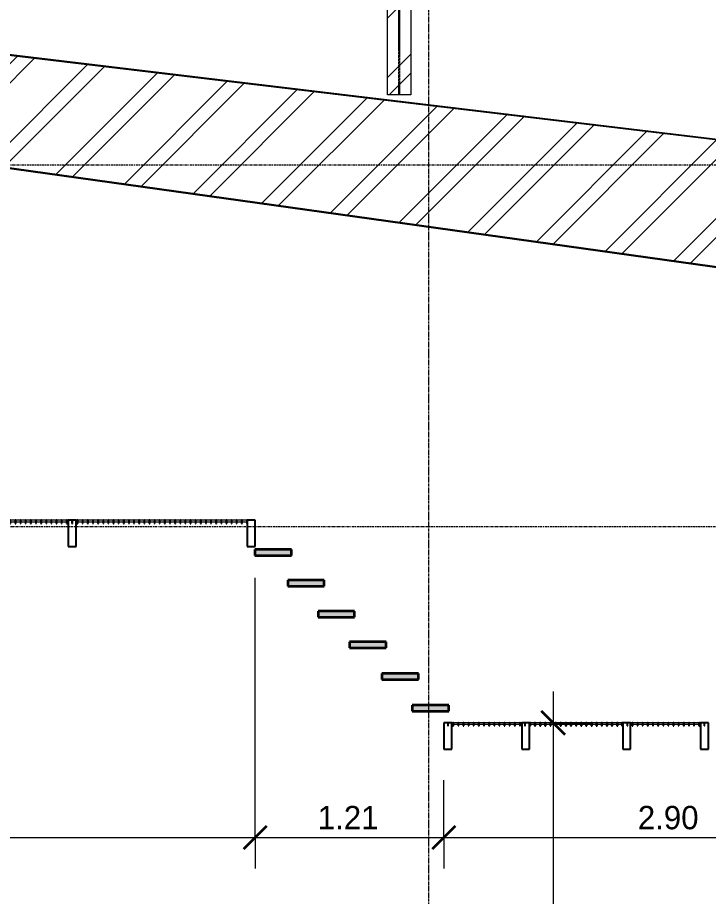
# Model space of a CAD drawing. Header units: centimetres. Extents: x -6646 to 16699, y -115 to 1717.
# Drawn here: x -4033 to -3589, y 608 to 1172 of the extents above; entities that cross this region are included whole.
import ezdxf

# ---------------------------------------------------------------- set-up
doc = ezdxf.new("R2010")
doc.units = ezdxf.units.CM
for name, pattern in [('Centre', [3.175, 0.635, -0.475, 1.59, -0.475]), ('Grid Line', [2.2225, 1.27, -0.3175, 0.3175, -0.3175]), ('Oculto', [0.714375, 0.47625, -0.238125])]:
    doc.linetypes.add(name, pattern=pattern)
for name, color, linetype, lineweight in [('A-ANNO-DIMS', 7, 'Continuous', 9), ('A-ANNO-DIMS-100', 7, 'Continuous', 9), ('A-FLOR-LEVL', 7, 'Continuous', 9), ('A-GENM', 7, 'Continuous', 9), ('S-BEAM', 7, 'Continuous', 9), ('S-COLS', 7, 'Continuous', 9), ('S-GRID', 7, 'Continuous', 9), ('S-STRS', 7, 'Continuous', 9)]:
    doc.layers.add(name, color=color, linetype=linetype, lineweight=lineweight)
doc.styles.add('Century Gothic_1', font='GOTHIC.TTF', dxfattribs={"height": 15})
doc.dimstyles.new('FCA_N_Cotas_E100', dxfattribs={"dimscale": 30.48, "dimtxt": 15.662524, "dimasz": 0.492126, "dimexe": 0.656168, "dimexo": 0.656168, "dimgap": 0.032808, "dimtad": 1, "dimlfac": 0.01, "dimrnd": 0.01, "dimzin": 0, "dimdsep": 46, "dimtxsty": 'Century Gothic_1', "dimblk1": 'OBLIQUE', "dimblk2": 'OBLIQUE', "dimsah": 1, "dimcen": 0.09, "dimdle": 0.656168, "dimadec": 3, "dimazin": 2, "dimtfac": 1, "dimtdec": 4, "dimtix": 1, "dimtmove": 0, "dimatfit": 3, "dimfxl": 1, "dimtvp": 1, "dimtolj": 1, "dimtzin": 0, "dimarcsym": 2})
pattern_1 = [(45, (0, 0), (-25.14472, 25.14472), []), (45, (0, 38.1), (-25.14472, 25.14472), [])]

# ---------------------------------------------------------------- blocks, each defined once
blk = doc.blocks.new('UC-Perfil universal-Pilar - 150 x 250-1718270-Elevación Eje 20')
at = {"layer": 'S-COLS', "true_color": 0xc0c0c0}
h = blk.add_hatch(dxfattribs=at)
h.set_pattern_fill('FP_8', color=9, style=0, pattern_type=2)
h.set_pattern_definition(pattern_1)
h.paths.add_polyline_path([(-3794.75, 1122.53), (-3779.75, 1122.53), (-3779.75, 1334.53), (-3794.75, 1334.53), (-3794.75, 1148.21)])
at = {"layer": 'S-COLS'}
for p, q in [((-3794.75, 1122.53), (-3794.75, 1334.53)), ((-3779.75, 1334.53), (-3794.75, 1334.53)), ((-3779.75, 1334.53), (-3779.75, 1122.53)), ((-3779.75, 1122.53), (-3794.75, 1122.53))]:
    blk.add_line(p, q, dxfattribs=at)
at = {"layer": 'S-COLS', "linetype": 'Oculto'}
for p, q in [((-3787.65, 1334.53), (-3787.65, 1122.53)), ((-3786.86, 1122.53), (-3786.86, 1334.53))]:
    blk.add_line(p, q, dxfattribs=at)
blk = doc.blocks.new('M_RVR_Grating - 1_12 x 1_00-V4-Elevación Eje 20')
at = {"layer": 'A-GENM', "lineweight": 25}
for p, q in [((-3703.51, 719.31), (-3708.51, 719.31)), ((-3708.51, 719.31), (-3708.51, 702.31)), ((-3703.21, 719.31), (-3703.51, 719.31)), ((-3703.51, 719.31), (-3703.51, 717.21)), ((-3703.51, 702.31), (-3703.51, 719.31)), ((-3703.51, 717.21), (-3703.21, 717.21)), ((-3703.21, 717.21), (-3703.21, 719.31)), ((-3699.91, 719.31), (-3700.21, 719.31)), ((-3700.21, 719.31), (-3700.21, 717.21)), ((-3700.21, 717.21), (-3699.91, 717.21)), ((-3699.91, 717.21), (-3699.91, 719.31)), ((-3696.61, 719.31), (-3696.91, 719.31)), ((-3696.91, 719.31), (-3696.91, 717.21)), ((-3696.91, 717.21), (-3696.61, 717.21)), ((-3696.61, 717.21), (-3696.61, 719.31)), ((-3693.31, 719.31), (-3693.61, 719.31)), ((-3693.61, 719.31), (-3693.61, 717.21)), ((-3693.61, 717.21), (-3693.31, 717.21)), ((-3693.31, 717.21), (-3693.31, 719.31)), ((-3690.01, 719.31), (-3690.31, 719.31)), ((-3690.31, 719.31), (-3690.31, 717.21)), ((-3690.31, 717.21), (-3690.01, 717.21)), ((-3690.01, 717.21), (-3690.01, 719.31)), ((-3686.71, 719.31), (-3687.01, 719.31)), ((-3687.01, 719.31), (-3687.01, 717.21)), ((-3687.01, 717.21), (-3686.71, 717.21)), ((-3686.71, 717.21), (-3686.71, 719.31)), ((-3683.41, 719.31), (-3683.71, 719.31)), ((-3683.71, 719.31), (-3683.71, 717.21)), ((-3683.71, 717.21), (-3683.41, 717.21)), ((-3683.41, 717.21), (-3683.41, 719.31)), ((-3680.11, 719.31), (-3680.41, 719.31)), ((-3680.41, 719.31), (-3680.41, 717.21)), ((-3680.41, 717.21), (-3680.11, 717.21)), ((-3680.11, 717.21), (-3680.11, 719.31)), ((-3676.81, 719.31), (-3677.11, 719.31)), ((-3677.11, 719.31), (-3677.11, 717.21)), ((-3677.11, 717.21), (-3676.81, 717.21)), ((-3676.81, 717.21), (-3676.81, 719.31)), ((-3673.51, 719.31), (-3673.81, 719.31)), ((-3673.81, 719.31), (-3673.81, 717.21)), ((-3673.81, 717.21), (-3673.51, 717.21)), ((-3673.51, 717.21), (-3673.51, 719.31)), ((-3670.21, 719.31), (-3670.51, 719.31)), ((-3670.51, 719.31), (-3670.51, 717.21)), ((-3670.51, 717.21), (-3670.21, 717.21)), ((-3670.21, 717.21), (-3670.21, 719.31)), ((-3666.91, 719.31), (-3667.21, 719.31)), ((-3667.21, 719.31), (-3667.21, 717.21)), ((-3667.21, 717.21), (-3666.91, 717.21)), ((-3666.91, 717.21), (-3666.91, 719.31)), ((-3663.61, 719.31), (-3663.91, 719.31)), ((-3663.91, 719.31), (-3663.91, 717.21)), ((-3663.91, 717.21), (-3663.61, 717.21)), ((-3663.61, 717.21), (-3663.61, 719.31)), ((-3660.31, 719.31), (-3660.61, 719.31)), ((-3660.61, 719.31), (-3660.61, 717.21)), ((-3660.61, 717.21), (-3660.31, 717.21)), ((-3660.31, 717.21), (-3660.31, 719.31)), ((-3657.01, 719.31), (-3657.31, 719.31)), ((-3657.31, 719.31), (-3657.31, 717.21)), ((-3657.31, 717.21), (-3657.01, 717.21)), ((-3657.01, 717.21), (-3657.01, 719.31)), ((-3653.71, 719.31), (-3654.01, 719.31)), ((-3654.01, 719.31), (-3654.01, 717.21)), ((-3654.01, 717.21), (-3653.71, 717.21)), ((-3653.71, 717.21), (-3653.71, 719.31)), ((-3650.41, 719.31), (-3650.71, 719.31)), ((-3650.71, 719.31), (-3650.71, 717.21)), ((-3650.71, 717.21), (-3650.41, 717.21)), ((-3650.41, 717.21), (-3650.41, 719.31)), ((-3647.11, 719.31), (-3647.41, 719.31)), ((-3647.41, 719.31), (-3647.41, 717.21)), ((-3647.41, 717.21), (-3647.11, 717.21)), ((-3647.11, 717.21), (-3647.11, 719.31)), ((-3643.81, 719.31), (-3644.11, 719.31)), ((-3644.11, 719.31), (-3644.11, 717.21)), ((-3644.11, 717.21), (-3643.81, 717.21)), ((-3643.81, 717.21), (-3643.81, 719.31)), ((-3640.51, 719.31), (-3640.81, 719.31)), ((-3640.81, 719.31), (-3640.81, 717.21)), ((-3640.81, 717.21), (-3640.51, 717.21)), ((-3640.51, 717.21), (-3640.51, 719.31)), ((-3637.21, 719.31), (-3637.51, 719.31)), ((-3637.51, 719.31), (-3637.51, 717.21)), ((-3637.51, 717.21), (-3637.21, 717.21)), ((-3637.21, 717.21), (-3637.21, 719.31)), ((-3633.91, 719.31), (-3634.21, 719.31)), ((-3634.21, 719.31), (-3634.21, 717.21)), ((-3634.21, 717.21), (-3633.91, 717.21)), ((-3633.91, 717.21), (-3633.91, 719.31)), ((-3630.61, 719.31), (-3630.91, 719.31)), ((-3630.91, 719.31), (-3630.91, 717.21)), ((-3630.91, 717.21), (-3630.61, 717.21)), ((-3630.61, 717.21), (-3630.61, 719.31)), ((-3627.31, 719.31), (-3627.61, 719.31)), ((-3627.61, 719.31), (-3627.61, 717.21)), ((-3627.61, 717.21), (-3627.31, 717.21)), ((-3627.31, 717.21), (-3627.31, 719.31)), ((-3624.01, 719.31), (-3624.31, 719.31)), ((-3624.31, 719.31), (-3624.31, 717.21)), ((-3624.31, 717.21), (-3624.01, 717.21)), ((-3624.01, 717.21), (-3624.01, 719.31)), ((-3620.71, 719.31), (-3621.01, 719.31)), ((-3621.01, 719.31), (-3621.01, 717.21)), ((-3621.01, 717.21), (-3620.71, 717.21)), ((-3620.71, 717.21), (-3620.71, 719.31)), ((-3617.41, 719.31), (-3617.71, 719.31)), ((-3617.71, 719.31), (-3617.71, 717.21)), ((-3617.71, 717.21), (-3617.41, 717.21)), ((-3617.41, 717.21), (-3617.41, 719.31)), ((-3614.11, 719.31), (-3614.41, 719.31)), ((-3614.41, 719.31), (-3614.41, 717.21)), ((-3614.41, 717.21), (-3614.11, 717.21)), ((-3614.11, 717.21), (-3614.11, 719.31)), ((-3610.81, 719.31), (-3611.11, 719.31)), ((-3611.11, 719.31), (-3611.11, 717.21)), ((-3611.11, 717.21), (-3610.81, 717.21)), ((-3610.81, 717.21), (-3610.81, 719.31)), ((-3607.51, 719.31), (-3607.81, 719.31)), ((-3607.81, 719.31), (-3607.81, 717.21)), ((-3607.81, 717.21), (-3607.51, 717.21)), ((-3607.51, 717.21), (-3607.51, 719.31)), ((-3604.21, 719.31), (-3604.51, 719.31)), ((-3604.51, 719.31), (-3604.51, 717.21)), ((-3604.51, 717.21), (-3604.21, 717.21)), ((-3604.21, 717.21), (-3604.21, 719.31)), ((-3600.91, 719.31), (-3601.21, 719.31)), ((-3601.21, 719.31), (-3601.21, 717.21)), ((-3601.21, 717.21), (-3600.91, 717.21)), ((-3600.91, 717.21), (-3600.91, 719.31)), ((-3597.61, 719.31), (-3597.91, 719.31)), ((-3597.91, 719.31), (-3597.91, 717.21)), ((-3597.91, 717.21), (-3597.61, 717.21)), ((-3597.61, 717.21), (-3597.61, 719.31)), ((-3594.31, 719.31), (-3594.61, 719.31)), ((-3594.61, 719.31), (-3594.61, 717.21)), ((-3594.61, 717.21), (-3594.31, 717.21)), ((-3594.31, 717.21), (-3594.31, 719.31)), ((-3588.51, 719.31), (-3593.51, 719.31)), ((-3593.51, 719.31), (-3593.51, 702.31)), ((-3591.01, 719.31), (-3591.31, 719.31)), ((-3591.31, 719.31), (-3591.31, 717.21)), ((-3591.31, 717.21), (-3591.01, 717.21)), ((-3591.01, 717.21), (-3591.01, 719.31)), ((-3588.51, 702.31), (-3588.51, 719.31)), ((-3708.51, 702.31), (-3703.51, 702.31)), ((-3593.51, 702.31), (-3588.51, 702.31))]:
    blk.add_line(p, q, dxfattribs=at)
at = {"layer": 'A-GENM', "color": 8, "true_color": 0x808080}
for p, q in [((-3700.21, 719.31), (-3702.91, 719.31)), ((-3702.91, 718.31), (-3700.21, 718.31)), ((-3696.91, 719.31), (-3699.61, 719.31)), ((-3699.61, 718.31), (-3696.91, 718.31)), ((-3693.61, 719.31), (-3696.31, 719.31)), ((-3696.31, 718.31), (-3693.61, 718.31)), ((-3690.31, 719.31), (-3693.01, 719.31)), ((-3693.01, 718.31), (-3690.31, 718.31)), ((-3687.01, 719.31), (-3689.71, 719.31)), ((-3689.71, 718.31), (-3687.01, 718.31)), ((-3683.71, 719.31), (-3686.41, 719.31)), ((-3686.41, 718.31), (-3683.71, 718.31)), ((-3680.41, 719.31), (-3683.11, 719.31)), ((-3683.11, 718.31), (-3680.41, 718.31)), ((-3677.11, 719.31), (-3679.81, 719.31)), ((-3679.81, 718.31), (-3677.11, 718.31)), ((-3673.81, 719.31), (-3676.51, 719.31)), ((-3676.51, 718.31), (-3673.81, 718.31)), ((-3670.51, 719.31), (-3673.21, 719.31)), ((-3673.21, 718.31), (-3670.51, 718.31)), ((-3667.21, 719.31), (-3669.91, 719.31)), ((-3669.91, 718.31), (-3667.21, 718.31)), ((-3663.91, 719.31), (-3666.61, 719.31)), ((-3666.61, 718.31), (-3663.91, 718.31)), ((-3660.61, 719.31), (-3663.31, 719.31)), ((-3663.31, 718.31), (-3660.61, 718.31)), ((-3657.31, 719.31), (-3660.01, 719.31)), ((-3660.01, 718.31), (-3657.31, 718.31)), ((-3654.01, 719.31), (-3656.71, 719.31)), ((-3656.71, 718.31), (-3654.01, 718.31)), ((-3650.71, 719.31), (-3653.41, 719.31)), ((-3653.41, 718.31), (-3650.71, 718.31)), ((-3647.41, 719.31), (-3650.11, 719.31)), ((-3650.11, 718.31), (-3647.41, 718.31)), ((-3644.11, 719.31), (-3646.81, 719.31)), ((-3646.81, 718.31), (-3644.11, 718.31)), ((-3637.51, 719.31), (-3638.51, 719.31)), ((-3638.51, 718.31), (-3637.51, 718.31)), ((-3634.21, 719.31), (-3637.21, 719.31)), ((-3637.21, 718.31), (-3634.21, 718.31)), ((-3630.91, 719.31), (-3633.91, 719.31)), ((-3633.91, 718.31), (-3630.91, 718.31)), ((-3627.61, 719.31), (-3630.61, 719.31)), ((-3630.61, 718.31), (-3627.61, 718.31)), ((-3624.31, 719.31), (-3627.31, 719.31)), ((-3627.31, 718.31), (-3624.31, 718.31)), ((-3621.01, 719.31), (-3624.01, 719.31)), ((-3624.01, 718.31), (-3621.01, 718.31)), ((-3617.71, 719.31), (-3620.71, 719.31)), ((-3620.71, 718.31), (-3617.71, 718.31)), ((-3614.41, 719.31), (-3617.41, 719.31)), ((-3617.41, 718.31), (-3614.41, 718.31)), ((-3611.11, 719.31), (-3614.11, 719.31)), ((-3614.11, 718.31), (-3611.11, 718.31)), ((-3607.81, 719.31), (-3610.81, 719.31)), ((-3610.81, 718.31), (-3607.81, 718.31)), ((-3604.51, 719.31), (-3607.51, 719.31)), ((-3607.51, 718.31), (-3604.51, 718.31)), ((-3601.21, 719.31), (-3604.21, 719.31)), ((-3604.21, 718.31), (-3601.21, 718.31)), ((-3597.91, 719.31), (-3600.91, 719.31)), ((-3600.91, 718.31), (-3597.91, 718.31)), ((-3594.61, 719.31), (-3597.61, 719.31)), ((-3597.61, 718.31), (-3594.61, 718.31)), ((-3593.51, 719.31), (-3594.31, 719.31)), ((-3594.31, 718.31), (-3593.51, 718.31))]:
    blk.add_line(p, q, dxfattribs=at)
blk = doc.blocks.new('M_RVR_Grating - 1_12 x 1_00-V5-Elevación Eje 20')
at = {"layer": 'A-GENM', "lineweight": 25}
for p, q in [((-3753.51, 719.31), (-3758.51, 719.31)), ((-3758.51, 719.31), (-3758.51, 702.31)), ((-3755.71, 719.31), (-3756.01, 719.31)), ((-3756.01, 719.31), (-3756.01, 717.21)), ((-3756.01, 717.21), (-3755.71, 717.21)), ((-3755.71, 717.21), (-3755.71, 719.31)), ((-3753.51, 702.31), (-3753.51, 719.31)), ((-3752.41, 719.31), (-3752.71, 719.31)), ((-3752.71, 719.31), (-3752.71, 717.21)), ((-3752.71, 717.21), (-3752.41, 717.21)), ((-3752.41, 717.21), (-3752.41, 719.31)), ((-3749.11, 719.31), (-3749.41, 719.31)), ((-3749.41, 719.31), (-3749.41, 717.21)), ((-3749.41, 717.21), (-3749.11, 717.21)), ((-3749.11, 717.21), (-3749.11, 719.31)), ((-3745.81, 719.31), (-3746.11, 719.31)), ((-3746.11, 719.31), (-3746.11, 717.21)), ((-3746.11, 717.21), (-3745.81, 717.21)), ((-3745.81, 717.21), (-3745.81, 719.31)), ((-3742.51, 719.31), (-3742.81, 719.31)), ((-3742.81, 719.31), (-3742.81, 717.21)), ((-3742.81, 717.21), (-3742.51, 717.21)), ((-3742.51, 717.21), (-3742.51, 719.31)), ((-3739.21, 719.31), (-3739.51, 719.31)), ((-3739.51, 719.31), (-3739.51, 717.21)), ((-3739.51, 717.21), (-3739.21, 717.21)), ((-3739.21, 717.21), (-3739.21, 719.31)), ((-3735.91, 719.31), (-3736.21, 719.31)), ((-3736.21, 719.31), (-3736.21, 717.21)), ((-3736.21, 717.21), (-3735.91, 717.21)), ((-3735.91, 717.21), (-3735.91, 719.31)), ((-3732.61, 719.31), (-3732.91, 719.31)), ((-3732.91, 719.31), (-3732.91, 717.21)), ((-3732.91, 717.21), (-3732.61, 717.21)), ((-3732.61, 717.21), (-3732.61, 719.31)), ((-3729.31, 719.31), (-3729.61, 719.31)), ((-3729.61, 719.31), (-3729.61, 717.21)), ((-3729.61, 717.21), (-3729.31, 717.21)), ((-3729.31, 717.21), (-3729.31, 719.31)), ((-3726.01, 719.31), (-3726.31, 719.31)), ((-3726.31, 719.31), (-3726.31, 717.21)), ((-3726.31, 717.21), (-3726.01, 717.21)), ((-3726.01, 717.21), (-3726.01, 719.31)), ((-3722.71, 719.31), (-3723.01, 719.31)), ((-3723.01, 719.31), (-3723.01, 717.21)), ((-3723.01, 717.21), (-3722.71, 717.21)), ((-3722.71, 717.21), (-3722.71, 719.31)), ((-3719.41, 719.31), (-3719.71, 719.31)), ((-3719.71, 719.31), (-3719.71, 717.21)), ((-3719.71, 717.21), (-3719.41, 717.21)), ((-3719.41, 717.21), (-3719.41, 719.31)), ((-3716.11, 719.31), (-3716.41, 719.31)), ((-3716.41, 719.31), (-3716.41, 717.21)), ((-3716.41, 717.21), (-3716.11, 717.21)), ((-3716.11, 717.21), (-3716.11, 719.31)), ((-3712.81, 719.31), (-3713.11, 719.31)), ((-3713.11, 719.31), (-3713.11, 717.21)), ((-3713.11, 717.21), (-3712.81, 717.21)), ((-3712.81, 717.21), (-3712.81, 719.31)), ((-3709.51, 719.31), (-3709.81, 719.31)), ((-3709.81, 719.31), (-3709.81, 717.21)), ((-3709.81, 717.21), (-3709.51, 717.21)), ((-3709.51, 717.21), (-3709.51, 719.31)), ((-3706.21, 719.31), (-3706.51, 719.31)), ((-3706.51, 719.31), (-3706.51, 717.21)), ((-3706.51, 717.21), (-3706.21, 717.21)), ((-3706.21, 717.21), (-3706.21, 719.31)), ((-3702.91, 719.31), (-3703.21, 719.31)), ((-3703.21, 719.31), (-3703.21, 717.21)), ((-3703.21, 717.21), (-3702.91, 717.21)), ((-3702.91, 717.21), (-3702.91, 719.31)), ((-3699.61, 719.31), (-3699.91, 719.31)), ((-3699.91, 719.31), (-3699.91, 717.21)), ((-3699.91, 717.21), (-3699.61, 717.21)), ((-3699.61, 717.21), (-3699.61, 719.31)), ((-3696.31, 719.31), (-3696.61, 719.31)), ((-3696.61, 719.31), (-3696.61, 717.21)), ((-3696.61, 717.21), (-3696.31, 717.21)), ((-3696.31, 717.21), (-3696.31, 719.31)), ((-3693.01, 719.31), (-3693.31, 719.31)), ((-3693.31, 719.31), (-3693.31, 717.21)), ((-3693.31, 717.21), (-3693.01, 717.21)), ((-3693.01, 717.21), (-3693.01, 719.31)), ((-3689.71, 719.31), (-3690.01, 719.31)), ((-3690.01, 719.31), (-3690.01, 717.21)), ((-3690.01, 717.21), (-3689.71, 717.21)), ((-3689.71, 717.21), (-3689.71, 719.31)), ((-3686.41, 719.31), (-3686.71, 719.31)), ((-3686.71, 719.31), (-3686.71, 717.21)), ((-3686.71, 717.21), (-3686.41, 717.21)), ((-3686.41, 717.21), (-3686.41, 719.31)), ((-3683.11, 719.31), (-3683.41, 719.31)), ((-3683.41, 719.31), (-3683.41, 717.21)), ((-3683.41, 717.21), (-3683.11, 717.21)), ((-3683.11, 717.21), (-3683.11, 719.31)), ((-3679.81, 719.31), (-3680.11, 719.31)), ((-3680.11, 719.31), (-3680.11, 717.21)), ((-3680.11, 717.21), (-3679.81, 717.21)), ((-3679.81, 717.21), (-3679.81, 719.31)), ((-3676.51, 719.31), (-3676.81, 719.31)), ((-3676.81, 719.31), (-3676.81, 717.21)), ((-3676.81, 717.21), (-3676.51, 717.21)), ((-3676.51, 717.21), (-3676.51, 719.31)), ((-3673.21, 719.31), (-3673.51, 719.31)), ((-3673.51, 719.31), (-3673.51, 717.21)), ((-3673.51, 717.21), (-3673.21, 717.21)), ((-3673.21, 717.21), (-3673.21, 719.31)), ((-3669.91, 719.31), (-3670.21, 719.31)), ((-3670.21, 719.31), (-3670.21, 717.21)), ((-3670.21, 717.21), (-3669.91, 717.21)), ((-3669.91, 717.21), (-3669.91, 719.31)), ((-3666.61, 719.31), (-3666.91, 719.31)), ((-3666.91, 719.31), (-3666.91, 717.21)), ((-3666.91, 717.21), (-3666.61, 717.21)), ((-3666.61, 717.21), (-3666.61, 719.31)), ((-3663.31, 719.31), (-3663.61, 719.31)), ((-3663.61, 719.31), (-3663.61, 717.21)), ((-3663.61, 717.21), (-3663.31, 717.21)), ((-3663.31, 717.21), (-3663.31, 719.31)), ((-3660.01, 719.31), (-3660.31, 719.31)), ((-3660.31, 719.31), (-3660.31, 717.21)), ((-3660.31, 717.21), (-3660.01, 717.21)), ((-3660.01, 717.21), (-3660.01, 719.31)), ((-3656.71, 719.31), (-3657.01, 719.31)), ((-3657.01, 719.31), (-3657.01, 717.21)), ((-3657.01, 717.21), (-3656.71, 717.21)), ((-3656.71, 717.21), (-3656.71, 719.31)), ((-3653.41, 719.31), (-3653.71, 719.31)), ((-3653.71, 719.31), (-3653.71, 717.21)), ((-3653.71, 717.21), (-3653.41, 717.21)), ((-3653.41, 717.21), (-3653.41, 719.31)), ((-3650.11, 719.31), (-3650.41, 719.31)), ((-3650.41, 719.31), (-3650.41, 717.21)), ((-3650.41, 717.21), (-3650.11, 717.21)), ((-3650.11, 717.21), (-3650.11, 719.31)), ((-3646.81, 719.31), (-3647.11, 719.31)), ((-3647.11, 719.31), (-3647.11, 717.21)), ((-3647.11, 717.21), (-3646.81, 717.21)), ((-3646.81, 717.21), (-3646.81, 719.31)), ((-3643.51, 719.31), (-3643.81, 719.31)), ((-3643.81, 719.31), (-3643.81, 717.21)), ((-3643.81, 717.21), (-3643.51, 717.21)), ((-3643.51, 717.21), (-3643.51, 719.31)), ((-3638.51, 719.31), (-3643.51, 719.31)), ((-3643.51, 719.31), (-3643.51, 702.31)), ((-3638.51, 702.31), (-3638.51, 719.31)), ((-3758.51, 702.31), (-3753.51, 702.31)), ((-3643.51, 702.31), (-3638.51, 702.31))]:
    blk.add_line(p, q, dxfattribs=at)
at = {"layer": 'A-GENM', "color": 8, "true_color": 0x808080}
for p, q in [((-3752.71, 719.31), (-3753.51, 719.31)), ((-3753.51, 718.31), (-3752.71, 718.31)), ((-3749.41, 719.31), (-3752.41, 719.31)), ((-3752.41, 718.31), (-3749.41, 718.31)), ((-3746.11, 719.31), (-3749.11, 719.31)), ((-3749.11, 718.31), (-3746.11, 718.31)), ((-3742.81, 719.31), (-3745.81, 719.31)), ((-3745.81, 718.31), (-3742.81, 718.31)), ((-3739.51, 719.31), (-3742.51, 719.31)), ((-3742.51, 718.31), (-3739.51, 718.31)), ((-3736.21, 719.31), (-3739.21, 719.31)), ((-3739.21, 718.31), (-3736.21, 718.31)), ((-3732.91, 719.31), (-3735.91, 719.31)), ((-3735.91, 718.31), (-3732.91, 718.31)), ((-3729.61, 719.31), (-3732.61, 719.31)), ((-3732.61, 718.31), (-3729.61, 718.31)), ((-3726.31, 719.31), (-3729.31, 719.31)), ((-3729.31, 718.31), (-3726.31, 718.31)), ((-3723.01, 719.31), (-3726.01, 719.31)), ((-3726.01, 718.31), (-3723.01, 718.31)), ((-3719.71, 719.31), (-3722.71, 719.31)), ((-3722.71, 718.31), (-3719.71, 718.31)), ((-3716.41, 719.31), (-3719.41, 719.31)), ((-3719.41, 718.31), (-3716.41, 718.31)), ((-3713.11, 719.31), (-3716.11, 719.31)), ((-3716.11, 718.31), (-3713.11, 718.31)), ((-3709.81, 719.31), (-3712.81, 719.31)), ((-3712.81, 718.31), (-3709.81, 718.31)), ((-3708.51, 719.31), (-3709.51, 719.31)), ((-3709.51, 718.31), (-3708.51, 718.31)), ((-3700.21, 719.31), (-3702.91, 719.31)), ((-3702.91, 718.31), (-3700.21, 718.31)), ((-3696.91, 719.31), (-3699.61, 719.31)), ((-3699.61, 718.31), (-3696.91, 718.31)), ((-3693.61, 719.31), (-3696.31, 719.31)), ((-3696.31, 718.31), (-3693.61, 718.31)), ((-3690.31, 719.31), (-3693.01, 719.31)), ((-3693.01, 718.31), (-3690.31, 718.31)), ((-3687.01, 719.31), (-3689.71, 719.31)), ((-3689.71, 718.31), (-3687.01, 718.31)), ((-3683.71, 719.31), (-3686.41, 719.31)), ((-3686.41, 718.31), (-3683.71, 718.31)), ((-3680.41, 719.31), (-3683.11, 719.31)), ((-3683.11, 718.31), (-3680.41, 718.31)), ((-3677.11, 719.31), (-3679.81, 719.31)), ((-3679.81, 718.31), (-3677.11, 718.31)), ((-3673.81, 719.31), (-3676.51, 719.31)), ((-3676.51, 718.31), (-3673.81, 718.31)), ((-3670.51, 719.31), (-3673.21, 719.31)), ((-3673.21, 718.31), (-3670.51, 718.31)), ((-3667.21, 719.31), (-3669.91, 719.31)), ((-3669.91, 718.31), (-3667.21, 718.31)), ((-3663.91, 719.31), (-3666.61, 719.31)), ((-3666.61, 718.31), (-3663.91, 718.31)), ((-3660.61, 719.31), (-3663.31, 719.31)), ((-3663.31, 718.31), (-3660.61, 718.31)), ((-3657.31, 719.31), (-3660.01, 719.31)), ((-3660.01, 718.31), (-3657.31, 718.31)), ((-3654.01, 719.31), (-3656.71, 719.31)), ((-3656.71, 718.31), (-3654.01, 718.31)), ((-3650.71, 719.31), (-3653.41, 719.31)), ((-3653.41, 718.31), (-3650.71, 718.31)), ((-3647.41, 719.31), (-3650.11, 719.31)), ((-3650.11, 718.31), (-3647.41, 718.31)), ((-3644.11, 719.31), (-3646.81, 719.31)), ((-3646.81, 718.31), (-3644.11, 718.31))]:
    blk.add_line(p, q, dxfattribs=at)
blk = doc.blocks.new('Stairs 13 - Stairs 13-1797792-Elevación Eje 20')
at = {"layer": 'S-STRS', "true_color": 0x9a9a9a}
h = blk.add_hatch(color=253, dxfattribs=at)
h.paths.add_polyline_path([(-3757, 726.81), (-3755.45, 726.81), (-3755.45, 730.65), (-3778.89, 730.65), (-3778.89, 726.81)])
h.paths.add_polyline_path([(-3782.19, 747.09), (-3774.91, 747.09), (-3774.91, 750.93), (-3798.35, 750.93), (-3798.35, 747.09)])
h.paths.add_polyline_path([(-3819.1, 767.32), (-3795.66, 767.32), (-3795.66, 771.16), (-3819.1, 771.16)])
h.paths.add_polyline_path([(-3815.94, 787.13), (-3815.94, 790.97), (-3839.38, 790.97), (-3839.38, 787.13), (-3832.57, 787.13)])
h.paths.add_polyline_path([(-3858.84, 807.06), (-3835.4, 807.06), (-3835.4, 810.91), (-3858.84, 810.91)])
h.paths.add_polyline_path([(-3856.51, 826.7), (-3856.51, 830.54), (-3879.95, 830.54), (-3879.95, 826.7)])
at = {"layer": 'S-STRS', "lineweight": 35}
for p, q in [((-3879.95, 830.54), (-3879.95, 826.7)), ((-3856.51, 830.54), (-3879.95, 830.54)), ((-3856.51, 826.7), (-3856.51, 830.54)), ((-3879.95, 826.7), (-3856.51, 826.7)), ((-3858.84, 810.91), (-3858.84, 807.06)), ((-3835.4, 810.91), (-3858.84, 810.91)), ((-3858.84, 807.06), (-3835.4, 807.06)), ((-3835.4, 807.06), (-3835.4, 810.91)), ((-3839.38, 790.97), (-3839.38, 787.13)), ((-3815.94, 790.97), (-3839.38, 790.97)), ((-3815.94, 787.13), (-3815.94, 790.97)), ((-3839.38, 787.13), (-3815.94, 787.13)), ((-3819.1, 771.16), (-3819.1, 767.32)), ((-3795.66, 771.16), (-3819.1, 771.16)), ((-3795.66, 767.32), (-3795.66, 771.16)), ((-3819.1, 767.32), (-3795.66, 767.32)), ((-3798.35, 750.93), (-3798.35, 747.09)), ((-3774.91, 750.93), (-3798.35, 750.93)), ((-3774.91, 747.09), (-3774.91, 750.93)), ((-3798.35, 747.09), (-3774.91, 747.09)), ((-3778.89, 730.65), (-3778.89, 726.81)), ((-3755.45, 730.65), (-3778.89, 730.65)), ((-3755.45, 726.81), (-3755.45, 730.65)), ((-3778.89, 726.81), (-3755.45, 726.81))]:
    blk.add_line(p, q, dxfattribs=at)
blk = doc.blocks.new('M_RVR_Grating - 1_12 x 1_00-V6-Elevación Eje 20')
at = {"layer": 'A-GENM', "lineweight": 25}
for p, q in [((-3994.92, 849.4), (-3999.92, 849.4)), ((-3999.92, 849.4), (-3999.92, 832.4)), ((-3997.12, 849.4), (-3997.42, 849.4)), ((-3997.42, 849.4), (-3997.42, 847.3)), ((-3997.42, 847.3), (-3997.12, 847.3)), ((-3997.12, 847.3), (-3997.12, 849.4)), ((-3994.92, 832.4), (-3994.92, 849.4)), ((-3993.82, 849.4), (-3994.12, 849.4)), ((-3994.12, 849.4), (-3994.12, 847.3)), ((-3994.12, 847.3), (-3993.82, 847.3)), ((-3993.82, 847.3), (-3993.82, 849.4)), ((-3990.52, 849.4), (-3990.82, 849.4)), ((-3990.82, 849.4), (-3990.82, 847.3)), ((-3990.82, 847.3), (-3990.52, 847.3)), ((-3990.52, 847.3), (-3990.52, 849.4)), ((-3987.22, 849.4), (-3987.52, 849.4)), ((-3987.52, 849.4), (-3987.52, 847.3)), ((-3987.52, 847.3), (-3987.22, 847.3)), ((-3987.22, 847.3), (-3987.22, 849.4)), ((-3983.92, 849.4), (-3984.22, 849.4)), ((-3984.22, 849.4), (-3984.22, 847.3)), ((-3984.22, 847.3), (-3983.92, 847.3)), ((-3983.92, 847.3), (-3983.92, 849.4)), ((-3980.62, 849.4), (-3980.92, 849.4)), ((-3980.92, 849.4), (-3980.92, 847.3)), ((-3980.92, 847.3), (-3980.62, 847.3)), ((-3980.62, 847.3), (-3980.62, 849.4)), ((-3977.32, 849.4), (-3977.62, 849.4)), ((-3977.62, 849.4), (-3977.62, 847.3)), ((-3977.62, 847.3), (-3977.32, 847.3)), ((-3977.32, 847.3), (-3977.32, 849.4)), ((-3974.02, 849.4), (-3974.32, 849.4)), ((-3974.32, 849.4), (-3974.32, 847.3)), ((-3974.32, 847.3), (-3974.02, 847.3)), ((-3974.02, 847.3), (-3974.02, 849.4)), ((-3970.72, 849.4), (-3971.02, 849.4)), ((-3971.02, 849.4), (-3971.02, 847.3)), ((-3971.02, 847.3), (-3970.72, 847.3)), ((-3970.72, 847.3), (-3970.72, 849.4)), ((-3967.42, 849.4), (-3967.72, 849.4)), ((-3967.72, 849.4), (-3967.72, 847.3)), ((-3967.72, 847.3), (-3967.42, 847.3)), ((-3967.42, 847.3), (-3967.42, 849.4)), ((-3964.12, 849.4), (-3964.42, 849.4)), ((-3964.42, 849.4), (-3964.42, 847.3)), ((-3964.42, 847.3), (-3964.12, 847.3)), ((-3964.12, 847.3), (-3964.12, 849.4)), ((-3960.82, 849.4), (-3961.12, 849.4)), ((-3961.12, 849.4), (-3961.12, 847.3)), ((-3961.12, 847.3), (-3960.82, 847.3)), ((-3960.82, 847.3), (-3960.82, 849.4)), ((-3957.52, 849.4), (-3957.82, 849.4)), ((-3957.82, 849.4), (-3957.82, 847.3)), ((-3957.82, 847.3), (-3957.52, 847.3)), ((-3957.52, 847.3), (-3957.52, 849.4)), ((-3954.22, 849.4), (-3954.52, 849.4)), ((-3954.52, 849.4), (-3954.52, 847.3)), ((-3954.52, 847.3), (-3954.22, 847.3)), ((-3954.22, 847.3), (-3954.22, 849.4)), ((-3950.92, 849.4), (-3951.22, 849.4)), ((-3951.22, 849.4), (-3951.22, 847.3)), ((-3951.22, 847.3), (-3950.92, 847.3)), ((-3950.92, 847.3), (-3950.92, 849.4)), ((-3947.62, 849.4), (-3947.92, 849.4)), ((-3947.92, 849.4), (-3947.92, 847.3)), ((-3947.92, 847.3), (-3947.62, 847.3)), ((-3947.62, 847.3), (-3947.62, 849.4)), ((-3944.32, 849.4), (-3944.62, 849.4)), ((-3944.62, 849.4), (-3944.62, 847.3)), ((-3944.62, 847.3), (-3944.32, 847.3)), ((-3944.32, 847.3), (-3944.32, 849.4)), ((-3941.02, 849.4), (-3941.32, 849.4)), ((-3941.32, 849.4), (-3941.32, 847.3)), ((-3941.32, 847.3), (-3941.02, 847.3)), ((-3941.02, 847.3), (-3941.02, 849.4)), ((-3937.72, 849.4), (-3938.02, 849.4)), ((-3938.02, 849.4), (-3938.02, 847.3)), ((-3938.02, 847.3), (-3937.72, 847.3)), ((-3937.72, 847.3), (-3937.72, 849.4)), ((-3934.42, 849.4), (-3934.72, 849.4)), ((-3934.72, 849.4), (-3934.72, 847.3)), ((-3934.72, 847.3), (-3934.42, 847.3)), ((-3934.42, 847.3), (-3934.42, 849.4)), ((-3931.12, 849.4), (-3931.42, 849.4)), ((-3931.42, 849.4), (-3931.42, 847.3)), ((-3931.42, 847.3), (-3931.12, 847.3)), ((-3931.12, 847.3), (-3931.12, 849.4)), ((-3927.82, 849.4), (-3928.12, 849.4)), ((-3928.12, 849.4), (-3928.12, 847.3)), ((-3928.12, 847.3), (-3927.82, 847.3)), ((-3927.82, 847.3), (-3927.82, 849.4)), ((-3924.52, 849.4), (-3924.82, 849.4)), ((-3924.82, 849.4), (-3924.82, 847.3)), ((-3924.82, 847.3), (-3924.52, 847.3)), ((-3924.52, 847.3), (-3924.52, 849.4)), ((-3921.22, 849.4), (-3921.52, 849.4)), ((-3921.52, 849.4), (-3921.52, 847.3)), ((-3921.52, 847.3), (-3921.22, 847.3)), ((-3921.22, 847.3), (-3921.22, 849.4)), ((-3917.92, 849.4), (-3918.22, 849.4)), ((-3918.22, 849.4), (-3918.22, 847.3)), ((-3918.22, 847.3), (-3917.92, 847.3)), ((-3917.92, 847.3), (-3917.92, 849.4)), ((-3914.62, 849.4), (-3914.92, 849.4)), ((-3914.92, 849.4), (-3914.92, 847.3)), ((-3914.92, 847.3), (-3914.62, 847.3)), ((-3914.62, 847.3), (-3914.62, 849.4)), ((-3911.32, 849.4), (-3911.62, 849.4)), ((-3911.62, 849.4), (-3911.62, 847.3)), ((-3911.62, 847.3), (-3911.32, 847.3)), ((-3911.32, 847.3), (-3911.32, 849.4)), ((-3908.02, 849.4), (-3908.32, 849.4)), ((-3908.32, 849.4), (-3908.32, 847.3)), ((-3908.32, 847.3), (-3908.02, 847.3)), ((-3908.02, 847.3), (-3908.02, 849.4)), ((-3904.72, 849.4), (-3905.02, 849.4)), ((-3905.02, 849.4), (-3905.02, 847.3)), ((-3905.02, 847.3), (-3904.72, 847.3)), ((-3904.72, 847.3), (-3904.72, 849.4)), ((-3901.42, 849.4), (-3901.72, 849.4)), ((-3901.72, 849.4), (-3901.72, 847.3)), ((-3901.72, 847.3), (-3901.42, 847.3)), ((-3901.42, 847.3), (-3901.42, 849.4)), ((-3898.12, 849.4), (-3898.42, 849.4)), ((-3898.42, 849.4), (-3898.42, 847.3)), ((-3898.42, 847.3), (-3898.12, 847.3)), ((-3898.12, 847.3), (-3898.12, 849.4)), ((-3894.82, 849.4), (-3895.12, 849.4)), ((-3895.12, 849.4), (-3895.12, 847.3)), ((-3895.12, 847.3), (-3894.82, 847.3)), ((-3894.82, 847.3), (-3894.82, 849.4)), ((-3891.52, 849.4), (-3891.82, 849.4)), ((-3891.82, 849.4), (-3891.82, 847.3)), ((-3891.82, 847.3), (-3891.52, 847.3)), ((-3891.52, 847.3), (-3891.52, 849.4)), ((-3888.22, 849.4), (-3888.52, 849.4)), ((-3888.52, 849.4), (-3888.52, 847.3)), ((-3888.52, 847.3), (-3888.22, 847.3)), ((-3888.22, 847.3), (-3888.22, 849.4)), ((-3884.92, 849.4), (-3885.22, 849.4)), ((-3885.22, 849.4), (-3885.22, 847.3)), ((-3885.22, 847.3), (-3884.92, 847.3)), ((-3884.92, 847.3), (-3884.92, 849.4)), ((-3879.92, 849.4), (-3884.92, 849.4)), ((-3884.92, 849.4), (-3884.92, 832.4)), ((-3879.92, 832.4), (-3879.92, 849.4)), ((-3999.92, 832.4), (-3994.92, 832.4)), ((-3884.92, 832.4), (-3879.92, 832.4))]:
    blk.add_line(p, q, dxfattribs=at)
at = {"layer": 'A-GENM', "color": 8, "true_color": 0x808080}
for p, q in [((-3994.12, 849.4), (-3994.92, 849.4)), ((-3994.92, 848.4), (-3994.12, 848.4)), ((-3990.82, 849.4), (-3993.82, 849.4)), ((-3993.82, 848.4), (-3990.82, 848.4)), ((-3987.52, 849.4), (-3990.52, 849.4)), ((-3990.52, 848.4), (-3987.52, 848.4)), ((-3984.22, 849.4), (-3987.22, 849.4)), ((-3987.22, 848.4), (-3984.22, 848.4)), ((-3980.92, 849.4), (-3983.92, 849.4)), ((-3983.92, 848.4), (-3980.92, 848.4)), ((-3977.62, 849.4), (-3980.62, 849.4)), ((-3980.62, 848.4), (-3977.62, 848.4)), ((-3974.32, 849.4), (-3977.32, 849.4)), ((-3977.32, 848.4), (-3974.32, 848.4)), ((-3971.1, 849.4), (-3974.02, 849.4)), ((-3974.02, 848.4), (-3971.02, 848.4)), ((-3967.72, 849.4), (-3970.72, 849.4)), ((-3970.72, 848.4), (-3967.72, 848.4)), ((-3964.42, 849.4), (-3967.42, 849.4)), ((-3967.42, 848.4), (-3964.42, 848.4)), ((-3961.12, 849.4), (-3964.12, 849.4)), ((-3964.12, 848.4), (-3961.12, 848.4)), ((-3957.82, 849.4), (-3960.82, 849.4)), ((-3960.82, 848.4), (-3957.82, 848.4)), ((-3954.52, 849.4), (-3957.52, 849.4)), ((-3957.52, 848.4), (-3954.52, 848.4)), ((-3951.22, 849.4), (-3954.22, 849.4)), ((-3954.22, 848.4), (-3951.22, 848.4)), ((-3947.92, 849.4), (-3950.92, 849.4)), ((-3950.92, 848.4), (-3947.92, 848.4)), ((-3944.62, 849.4), (-3947.62, 849.4)), ((-3947.62, 848.4), (-3944.62, 848.4)), ((-3941.32, 849.4), (-3944.32, 849.4)), ((-3944.32, 848.4), (-3941.32, 848.4)), ((-3938.02, 849.4), (-3941.02, 849.4)), ((-3941.02, 848.4), (-3938.02, 848.4)), ((-3934.72, 849.4), (-3937.72, 849.4)), ((-3937.72, 848.4), (-3934.72, 848.4)), ((-3931.42, 849.4), (-3934.42, 849.4)), ((-3934.42, 848.4), (-3931.42, 848.4)), ((-3928.12, 849.4), (-3931.12, 849.4)), ((-3931.12, 848.4), (-3928.12, 848.4)), ((-3924.82, 849.4), (-3927.82, 849.4)), ((-3927.82, 848.4), (-3924.82, 848.4)), ((-3921.52, 849.4), (-3924.52, 849.4)), ((-3924.52, 848.4), (-3921.52, 848.4)), ((-3918.22, 849.4), (-3921.22, 849.4)), ((-3921.22, 848.4), (-3918.22, 848.4)), ((-3914.92, 849.4), (-3917.92, 849.4)), ((-3917.92, 848.4), (-3914.92, 848.4)), ((-3911.62, 849.4), (-3914.62, 849.4)), ((-3914.62, 848.4), (-3911.62, 848.4)), ((-3908.32, 849.4), (-3911.32, 849.4)), ((-3911.32, 848.4), (-3908.32, 848.4)), ((-3905.02, 849.4), (-3908.02, 849.4)), ((-3908.02, 848.4), (-3905.02, 848.4)), ((-3901.72, 849.4), (-3904.72, 849.4)), ((-3904.72, 848.4), (-3901.72, 848.4)), ((-3898.42, 849.4), (-3901.42, 849.4)), ((-3901.42, 848.4), (-3898.42, 848.4)), ((-3895.12, 849.4), (-3898.12, 849.4)), ((-3898.12, 848.4), (-3895.12, 848.4)), ((-3891.82, 849.4), (-3894.82, 849.4)), ((-3894.82, 848.4), (-3891.82, 848.4)), ((-3888.52, 849.4), (-3891.52, 849.4)), ((-3891.52, 848.4), (-3888.52, 848.4)), ((-3885.22, 849.4), (-3888.22, 849.4)), ((-3888.22, 848.4), (-3885.22, 848.4))]:
    blk.add_line(p, q, dxfattribs=at)
blk = doc.blocks.new('M_RVR_Grating - 1_12 x 1_00-V7-Elevación Eje 20')
at = {"layer": 'A-GENM', "lineweight": 25}
for p, q in [((-4109.92, 849.4), (-4114.92, 849.4)), ((-4114.92, 849.4), (-4114.92, 832.4)), ((-4109.62, 849.4), (-4109.92, 849.4)), ((-4109.92, 849.4), (-4109.92, 847.3)), ((-4109.92, 832.4), (-4109.92, 849.4)), ((-4109.92, 847.3), (-4109.62, 847.3)), ((-4109.62, 847.3), (-4109.62, 849.4)), ((-4106.32, 849.4), (-4106.62, 849.4)), ((-4106.62, 849.4), (-4106.62, 847.3)), ((-4106.62, 847.3), (-4106.32, 847.3)), ((-4106.32, 847.3), (-4106.32, 849.4)), ((-4103.02, 849.4), (-4103.32, 849.4)), ((-4103.32, 849.4), (-4103.32, 847.3)), ((-4103.32, 847.3), (-4103.02, 847.3)), ((-4103.02, 847.3), (-4103.02, 849.4)), ((-4099.72, 849.4), (-4100.02, 849.4)), ((-4100.02, 849.4), (-4100.02, 847.3)), ((-4100.02, 847.3), (-4099.72, 847.3)), ((-4099.72, 847.3), (-4099.72, 849.4)), ((-4096.42, 849.4), (-4096.72, 849.4)), ((-4096.72, 849.4), (-4096.72, 847.3)), ((-4096.72, 847.3), (-4096.42, 847.3)), ((-4096.42, 847.3), (-4096.42, 849.4)), ((-4093.12, 849.4), (-4093.42, 849.4)), ((-4093.42, 849.4), (-4093.42, 847.3)), ((-4093.42, 847.3), (-4093.12, 847.3)), ((-4093.12, 847.3), (-4093.12, 849.4)), ((-4089.82, 849.4), (-4090.12, 849.4)), ((-4090.12, 849.4), (-4090.12, 847.3)), ((-4090.12, 847.3), (-4089.82, 847.3)), ((-4089.82, 847.3), (-4089.82, 849.4)), ((-4086.52, 849.4), (-4086.82, 849.4)), ((-4086.82, 849.4), (-4086.82, 847.3)), ((-4086.82, 847.3), (-4086.52, 847.3)), ((-4086.52, 847.3), (-4086.52, 849.4)), ((-4083.22, 849.4), (-4083.52, 849.4)), ((-4083.52, 849.4), (-4083.52, 847.3)), ((-4083.52, 847.3), (-4083.22, 847.3)), ((-4083.22, 847.3), (-4083.22, 849.4)), ((-4079.92, 849.4), (-4080.22, 849.4)), ((-4080.22, 849.4), (-4080.22, 847.3)), ((-4080.22, 847.3), (-4079.92, 847.3)), ((-4079.92, 847.3), (-4079.92, 849.4)), ((-4076.62, 849.4), (-4076.92, 849.4)), ((-4076.92, 849.4), (-4076.92, 847.3)), ((-4076.92, 847.3), (-4076.62, 847.3)), ((-4076.62, 847.3), (-4076.62, 849.4)), ((-4073.32, 849.4), (-4073.62, 849.4)), ((-4073.62, 849.4), (-4073.62, 847.3)), ((-4073.62, 847.3), (-4073.32, 847.3)), ((-4073.32, 847.3), (-4073.32, 849.4)), ((-4070.02, 849.4), (-4070.32, 849.4)), ((-4070.32, 849.4), (-4070.32, 847.3)), ((-4070.32, 847.3), (-4070.02, 847.3)), ((-4070.02, 847.3), (-4070.02, 849.4)), ((-4066.72, 849.4), (-4067.02, 849.4)), ((-4067.02, 849.4), (-4067.02, 847.3)), ((-4067.02, 847.3), (-4066.72, 847.3)), ((-4066.72, 847.3), (-4066.72, 849.4)), ((-4063.42, 849.4), (-4063.72, 849.4)), ((-4063.72, 849.4), (-4063.72, 847.3)), ((-4063.72, 847.3), (-4063.42, 847.3)), ((-4063.42, 847.3), (-4063.42, 849.4)), ((-4060.12, 849.4), (-4060.42, 849.4)), ((-4060.42, 849.4), (-4060.42, 847.3)), ((-4060.42, 847.3), (-4060.12, 847.3)), ((-4060.12, 847.3), (-4060.12, 849.4)), ((-4056.82, 849.4), (-4057.12, 849.4)), ((-4057.12, 849.4), (-4057.12, 847.3)), ((-4057.12, 847.3), (-4056.82, 847.3)), ((-4056.82, 847.3), (-4056.82, 849.4)), ((-4053.52, 849.4), (-4053.82, 849.4)), ((-4053.82, 849.4), (-4053.82, 847.3)), ((-4053.82, 847.3), (-4053.52, 847.3)), ((-4053.52, 847.3), (-4053.52, 849.4)), ((-4050.22, 849.4), (-4050.52, 849.4)), ((-4050.52, 849.4), (-4050.52, 847.3)), ((-4050.52, 847.3), (-4050.22, 847.3)), ((-4050.22, 847.3), (-4050.22, 849.4)), ((-4046.92, 849.4), (-4047.22, 849.4)), ((-4047.22, 849.4), (-4047.22, 847.3)), ((-4047.22, 847.3), (-4046.92, 847.3)), ((-4046.92, 847.3), (-4046.92, 849.4)), ((-4043.62, 849.4), (-4043.92, 849.4)), ((-4043.92, 849.4), (-4043.92, 847.3)), ((-4043.92, 847.3), (-4043.62, 847.3)), ((-4043.62, 847.3), (-4043.62, 849.4)), ((-4040.32, 849.4), (-4040.62, 849.4)), ((-4040.62, 849.4), (-4040.62, 847.3)), ((-4040.62, 847.3), (-4040.32, 847.3)), ((-4040.32, 847.3), (-4040.32, 849.4)), ((-4037.02, 849.4), (-4037.32, 849.4)), ((-4037.32, 849.4), (-4037.32, 847.3)), ((-4037.32, 847.3), (-4037.02, 847.3)), ((-4037.02, 847.3), (-4037.02, 849.4)), ((-4033.72, 849.4), (-4034.02, 849.4)), ((-4034.02, 849.4), (-4034.02, 847.3)), ((-4034.02, 847.3), (-4033.72, 847.3)), ((-4033.72, 847.3), (-4033.72, 849.4)), ((-4030.42, 849.4), (-4030.72, 849.4)), ((-4030.72, 849.4), (-4030.72, 847.3)), ((-4030.72, 847.3), (-4030.42, 847.3)), ((-4030.42, 847.3), (-4030.42, 849.4)), ((-4027.12, 849.4), (-4027.42, 849.4)), ((-4027.42, 849.4), (-4027.42, 847.3)), ((-4027.42, 847.3), (-4027.12, 847.3)), ((-4027.12, 847.3), (-4027.12, 849.4)), ((-4023.82, 849.4), (-4024.12, 849.4)), ((-4024.12, 849.4), (-4024.12, 847.3)), ((-4024.12, 847.3), (-4023.82, 847.3)), ((-4023.82, 847.3), (-4023.82, 849.4)), ((-4020.52, 849.4), (-4020.82, 849.4)), ((-4020.82, 849.4), (-4020.82, 847.3)), ((-4020.82, 847.3), (-4020.52, 847.3)), ((-4020.52, 847.3), (-4020.52, 849.4)), ((-4017.22, 849.4), (-4017.52, 849.4)), ((-4017.52, 849.4), (-4017.52, 847.3)), ((-4017.52, 847.3), (-4017.22, 847.3)), ((-4017.22, 847.3), (-4017.22, 849.4)), ((-4013.92, 849.4), (-4014.22, 849.4)), ((-4014.22, 849.4), (-4014.22, 847.3)), ((-4014.22, 847.3), (-4013.92, 847.3)), ((-4013.92, 847.3), (-4013.92, 849.4)), ((-4010.62, 849.4), (-4010.92, 849.4)), ((-4010.92, 849.4), (-4010.92, 847.3)), ((-4010.92, 847.3), (-4010.62, 847.3)), ((-4010.62, 847.3), (-4010.62, 849.4)), ((-4007.32, 849.4), (-4007.62, 849.4)), ((-4007.62, 849.4), (-4007.62, 847.3)), ((-4007.62, 847.3), (-4007.32, 847.3)), ((-4007.32, 847.3), (-4007.32, 849.4)), ((-4004.02, 849.4), (-4004.32, 849.4)), ((-4004.32, 849.4), (-4004.32, 847.3)), ((-4004.32, 847.3), (-4004.02, 847.3)), ((-4004.02, 847.3), (-4004.02, 849.4)), ((-4000.72, 849.4), (-4001.02, 849.4)), ((-4001.02, 849.4), (-4001.02, 847.3)), ((-4001.02, 847.3), (-4000.72, 847.3)), ((-4000.72, 847.3), (-4000.72, 849.4)), ((-3994.92, 849.4), (-3999.92, 849.4)), ((-3999.92, 849.4), (-3999.92, 832.4)), ((-3997.42, 849.4), (-3997.72, 849.4)), ((-3997.72, 849.4), (-3997.72, 847.3)), ((-3997.72, 847.3), (-3997.42, 847.3)), ((-3997.42, 847.3), (-3997.42, 849.4)), ((-3994.92, 832.4), (-3994.92, 849.4)), ((-4114.92, 832.4), (-4109.92, 832.4)), ((-3999.92, 832.4), (-3994.92, 832.4))]:
    blk.add_line(p, q, dxfattribs=at)
at = {"layer": 'A-GENM', "color": 8, "true_color": 0x808080}
for p, q in [((-4106.62, 849.4), (-4109.62, 849.4)), ((-4109.62, 848.4), (-4106.62, 848.4)), ((-4103.32, 849.4), (-4106.32, 849.4)), ((-4106.32, 848.4), (-4103.32, 848.4)), ((-4100.02, 849.4), (-4103.02, 849.4)), ((-4103.02, 848.4), (-4100.02, 848.4)), ((-4096.72, 849.4), (-4099.72, 849.4)), ((-4099.72, 848.4), (-4096.72, 848.4)), ((-4093.42, 849.4), (-4096.42, 849.4)), ((-4096.42, 848.4), (-4093.42, 848.4)), ((-4090.12, 849.4), (-4093.12, 849.4)), ((-4093.12, 848.4), (-4090.12, 848.4)), ((-4086.82, 849.4), (-4089.82, 849.4)), ((-4089.82, 848.4), (-4086.82, 848.4)), ((-4083.52, 849.4), (-4086.52, 849.4)), ((-4086.52, 848.4), (-4083.52, 848.4)), ((-4080.22, 849.4), (-4083.22, 849.4)), ((-4083.22, 848.4), (-4080.22, 848.4)), ((-4076.92, 849.4), (-4079.92, 849.4)), ((-4079.92, 848.4), (-4076.92, 848.4)), ((-4073.62, 849.4), (-4076.62, 849.4)), ((-4076.62, 848.4), (-4073.62, 848.4)), ((-4070.32, 849.4), (-4073.32, 849.4)), ((-4073.32, 848.4), (-4070.32, 848.4)), ((-4067.02, 849.4), (-4070.02, 849.4)), ((-4070.02, 848.4), (-4067.02, 848.4)), ((-4063.72, 849.4), (-4066.72, 849.4)), ((-4066.72, 848.4), (-4063.72, 848.4)), ((-4060.42, 849.4), (-4063.42, 849.4)), ((-4063.42, 848.4), (-4060.42, 848.4)), ((-4057.12, 849.4), (-4060.12, 849.4)), ((-4060.12, 848.4), (-4057.12, 848.4)), ((-4053.82, 849.4), (-4056.82, 849.4)), ((-4056.82, 848.4), (-4053.82, 848.4)), ((-4050.52, 849.4), (-4053.52, 849.4)), ((-4053.52, 848.4), (-4050.52, 848.4)), ((-4047.22, 849.4), (-4050.22, 849.4)), ((-4050.22, 848.4), (-4047.22, 848.4)), ((-4043.92, 849.4), (-4046.92, 849.4)), ((-4046.92, 848.4), (-4043.92, 848.4)), ((-4040.62, 849.4), (-4043.62, 849.4)), ((-4043.62, 848.4), (-4040.62, 848.4)), ((-4037.32, 849.4), (-4040.32, 849.4)), ((-4040.32, 848.4), (-4037.32, 848.4)), ((-4034.06, 849.4), (-4037.02, 849.4)), ((-4037.02, 848.4), (-4034.06, 848.4)), ((-4030.72, 849.4), (-4033.72, 849.4)), ((-4033.72, 848.4), (-4030.72, 848.4)), ((-4027.42, 849.4), (-4030.42, 849.4)), ((-4030.42, 848.4), (-4027.42, 848.4)), ((-4024.12, 849.4), (-4027.12, 849.4)), ((-4027.12, 848.4), (-4024.12, 848.4)), ((-4020.82, 849.4), (-4023.82, 849.4)), ((-4023.82, 848.4), (-4020.82, 848.4)), ((-4017.52, 849.4), (-4020.52, 849.4)), ((-4020.52, 848.4), (-4017.52, 848.4)), ((-4014.22, 849.4), (-4017.22, 849.4)), ((-4017.22, 848.4), (-4014.22, 848.4)), ((-4010.92, 849.4), (-4013.92, 849.4)), ((-4013.92, 848.4), (-4010.92, 848.4)), ((-4007.62, 849.4), (-4010.62, 849.4)), ((-4010.62, 848.4), (-4007.62, 848.4)), ((-4004.32, 849.4), (-4007.32, 849.4)), ((-4007.32, 848.4), (-4004.32, 848.4)), ((-4001.02, 849.4), (-4004.02, 849.4)), ((-4004.02, 848.4), (-4001.02, 848.4)), ((-3999.92, 849.4), (-4000.72, 849.4)), ((-4000.72, 848.4), (-3999.92, 848.4))]:
    blk.add_line(p, q, dxfattribs=at)
blk = doc.blocks.new('DIMBLOCK18-Elevación Eje 20')
at = {"layer": 'A-ANNO-DIMS-100'}
for p, q in [((-4552.92, 645.64), (-4552.92, 812.4)), ((-3879.92, 645.64), (-3879.92, 812.4)), ((-4572.92, 645.64), (-3879.92, 645.64)), ((-4552.92, 645.64), (-4552.92, 625.64)), ((-3879.92, 645.64), (-3879.92, 625.64))]:
    blk.add_line(p, q, dxfattribs=at)
at = {"layer": 'A-ANNO-DIMS-100', "lineweight": 35}
for p, q in [((-4552.92, 645.64), (-4545.42, 653.14)), ((-3879.92, 645.64), (-3872.42, 653.14)), ((-4552.92, 645.64), (-4560.42, 638.14)), ((-3879.92, 645.64), (-3887.42, 638.14))]:
    blk.add_line(p, q, dxfattribs=at)
at = {"layer": 'A-ANNO-DIMS-100', "color": 0, "insert": (-4236.81, 665.87), "char_height": 15, "width": 48.9267, "attachment_point": 1, "line_spacing_factor": 0.984502, "style": 'Century Gothic_1'}
blk.add_mtext('6.73', dxfattribs=at)
blk = doc.blocks.new('_Oblique')
at = {"color": 0, "linetype": 'ByBlock', "lineweight": -2}
blk.add_line((-0.5, -0.5), (0.5, 0.5), dxfattribs=at)
blk = doc.blocks.new('DIMBLOCK19-Elevación Eje 20')
at = {"layer": 'A-ANNO-DIMS-100'}
for p, q in [((-3879.92, 645.64), (-3879.92, 812.4)), ((-3758.51, 645.64), (-3758.51, 682.31)), ((-3879.92, 645.64), (-3758.51, 645.64)), ((-3879.92, 645.64), (-3879.92, 625.64)), ((-3758.51, 645.64), (-3758.51, 625.64))]:
    blk.add_line(p, q, dxfattribs=at)
at = {"layer": 'A-ANNO-DIMS-100', "lineweight": 35}
for p, q in [((-3879.92, 645.64), (-3872.42, 653.14)), ((-3758.51, 645.64), (-3751.01, 653.14)), ((-3879.92, 645.64), (-3887.42, 638.14)), ((-3758.51, 645.64), (-3766.01, 638.14))]:
    blk.add_line(p, q, dxfattribs=at)
at = {"layer": 'A-ANNO-DIMS-100', "color": 0, "insert": (-3839.6, 665.87), "char_height": 15, "width": 48.9267, "attachment_point": 1, "line_spacing_factor": 0.984502, "style": 'Century Gothic_1'}
blk.add_mtext('1.21', dxfattribs=at)
blk = doc.blocks.new('DIMBLOCK20-Elevación Eje 20')
at = {"layer": 'A-ANNO-DIMS-100'}
for p, q in [((-3758.51, 645.64), (-3758.51, 682.31)), ((-3468.51, 645.64), (-3468.51, 682.31)), ((-3758.51, 645.64), (-3468.51, 645.64)), ((-3758.51, 645.64), (-3758.51, 625.64)), ((-3468.51, 645.64), (-3468.51, 625.64))]:
    blk.add_line(p, q, dxfattribs=at)
at = {"layer": 'A-ANNO-DIMS-100', "lineweight": 35}
for p, q in [((-3758.51, 645.64), (-3751.01, 653.14)), ((-3468.51, 645.64), (-3461.01, 653.14)), ((-3758.51, 645.64), (-3766.01, 638.14)), ((-3468.51, 645.64), (-3476.01, 638.14))]:
    blk.add_line(p, q, dxfattribs=at)
at = {"layer": 'A-ANNO-DIMS-100', "color": 0, "insert": (-3633.9, 665.87), "char_height": 15, "width": 48.9267, "attachment_point": 1, "line_spacing_factor": 0.984502, "style": 'Century Gothic_1'}
blk.add_mtext('2.90', dxfattribs=at)
blk = doc.blocks.new('DIMBLOCK26-Elevación Eje 20')
at = {"layer": 'A-ANNO-DIMS-100'}
for p, q in [((-3688.4, 739.31), (-3688.4, 74)), ((-3688.4, 719.31), (-3708.4, 719.31)), ((-3688.4, 719.31), (-3663.51, 719.31)), ((-3688.4, 94), (-3697.79, 94)), ((-3688.4, 94), (-3668.4, 94))]:
    blk.add_line(p, q, dxfattribs=at)
at = {"layer": 'A-ANNO-DIMS-100', "lineweight": 35}
for p, q in [((-3688.4, 719.31), (-3695.9, 726.81)), ((-3688.4, 719.31), (-3680.9, 711.81)), ((-3688.4, 94), (-3695.9, 101.5)), ((-3688.4, 94), (-3680.9, 86.5))]:
    blk.add_line(p, q, dxfattribs=at)
at = {"layer": 'A-ANNO-DIMS-100', "color": 0, "insert": (-3708.63, 386.27), "char_height": 15, "width": 48.9267, "attachment_point": 1, "rotation": 90, "line_spacing_factor": 0.984502, "style": 'Century Gothic_1'}
blk.add_mtext('6.25', dxfattribs=at)

msp = doc.modelspace()

# ---------------------------------------------------------------- hatches: boundary and pattern name
at = {"layer": 'S-BEAM', "true_color": 0xc0c0c0}
h = msp.add_hatch(dxfattribs=at)
h.set_pattern_fill('FP_7', color=9, style=0, pattern_type=2)
h.set_pattern_definition(pattern_1)
h.paths.add_polyline_path([(-2201.853, 928.4), (-2201.853, 928.986), (-4139.375, 1160.698), (-4139.375, 1160.111), (-2235.717, 932.45)])
h = msp.add_hatch(dxfattribs=at)
h.set_pattern_fill('FP_6', color=9, style=0, pattern_type=2)
h.set_pattern_definition(pattern_1)
h.paths.add_polyline_path([(-2201.853, 818.936), (-2201.853, 928.4), (-4139.375, 1160.111), (-4139.375, 1090), (-2201.935, 818.947)])
h = msp.add_hatch(dxfattribs=at)
h.set_pattern_fill('FP_7', color=9, style=0, pattern_type=2)
h.set_pattern_definition(pattern_1)
h.paths.add_polyline_path([(-2202.518, 818.441), (-2202.518, 819.029), (-2330.42, 836.922), (-2330.351, 836.325), (-2245.613, 824.47)])
h.paths.add_polyline_path([(-2330.943, 836.408), (-2331.011, 837.005), (-4139.375, 1090), (-4139.375, 1089.412), (-2331.011, 836.417)])

# ---------------------------------------------------------------- linework, layer by layer
at = {"layer": 'A-FLOR-LEVL', "color": 253, "linetype": 'Centre', "true_color": 0xaaaaaa}
for p, q in [((-6405.624, 1077.508), (553.949, 1077.508)), ((553.949, 845.103), (-6405.624, 845.103))]:
    msp.add_line(p, q, dxfattribs=at)
at = {"layer": 'S-BEAM'}
for p, q in [((-4139.375, 1160.698), (-2201.853, 928.986)), ((-4139.375, 1160.111), (-2201.853, 928.4)), ((-4139.375, 1090), (-2331.011, 837.005)), ((-4139.375, 1089.412), (-2330.943, 836.408))]:
    msp.add_line(p, q, dxfattribs=at)
at = {"layer": 'S-GRID', "color": 253, "linetype": 'Grid Line', "true_color": 0xaaaaaa}
msp.add_line((-3768.259, -115.481), (-3768.259, 1613.986), dxfattribs=at)

# ---------------------------------------------------------------- block references
at = {"layer": 'A-GENM', "color": 8, "true_color": 0x808080}
for name in ['M_RVR_Grating - 1_12 x 1_00-V7-Elevación Eje 20', 'M_RVR_Grating - 1_12 x 1_00-V6-Elevación Eje 20', 'M_RVR_Grating - 1_12 x 1_00-V5-Elevación Eje 20', 'M_RVR_Grating - 1_12 x 1_00-V4-Elevación Eje 20']:
    msp.add_blockref(name, (0, 0), dxfattribs=at)
at = {"layer": 'S-COLS'}
msp.add_blockref('UC-Perfil universal-Pilar - 150 x 250-1718270-Elevación Eje 20', (0, 0), dxfattribs=at)
at = {"layer": 'S-STRS'}
msp.add_blockref('Stairs 13 - Stairs 13-1797792-Elevación Eje 20', (0, 0), dxfattribs=at)

# ---------------------------------------------------------------- dimensions: what is measured, and where the dimension line sits
at = {"layer": 'A-ANNO-DIMS'}
for base, p1, p2, override, picture, middle in [((-3879.922, 645.642), (-4552.922, 832.4), (-3879.922, 832.4), {"dimpost": '<>', "dimfxl": 673}, 'DIMBLOCK18-Elevación Eje 20', (-4216.422, 654.52)), ((-3758.514, 645.642), (-3879.922, 832.4), (-3758.514, 702.307), {"dimpost": '<>', "dimfxl": 177.943936}, 'DIMBLOCK19-Elevación Eje 20', (-3819.218, 654.474)), ((-3468.514, 645.642), (-3758.514, 702.307), (-3468.514, 702.307), {"dimpost": '<>', "dimfxl": 290}, 'DIMBLOCK20-Elevación Eje 20', (-3613.514, 654.52))]:
    dim = msp.add_linear_dim(base=base, p1=p1, p2=p2, dimstyle='FCA_N_Cotas_E100', override=override, dxfattribs=at)
    dim.commit()
    dim.dimension.update_dxf_attribs({"geometry": picture, "text_midpoint": middle})
dim = msp.add_linear_dim(base=(-3688.4, 94), p1=(-3643.514, 719.307), p2=(-3677.794, 94), angle=90, dimstyle='FCA_N_Cotas_E100', override={"dimpost": '<>', "dimfxl": 626.246319}, dxfattribs=at)
dim.commit()
dim.dimension.update_dxf_attribs({"geometry": 'DIMBLOCK26-Elevación Eje 20', "text_midpoint": (-3697.278, 406.654)})

doc.saveas('drawing.dxf')
